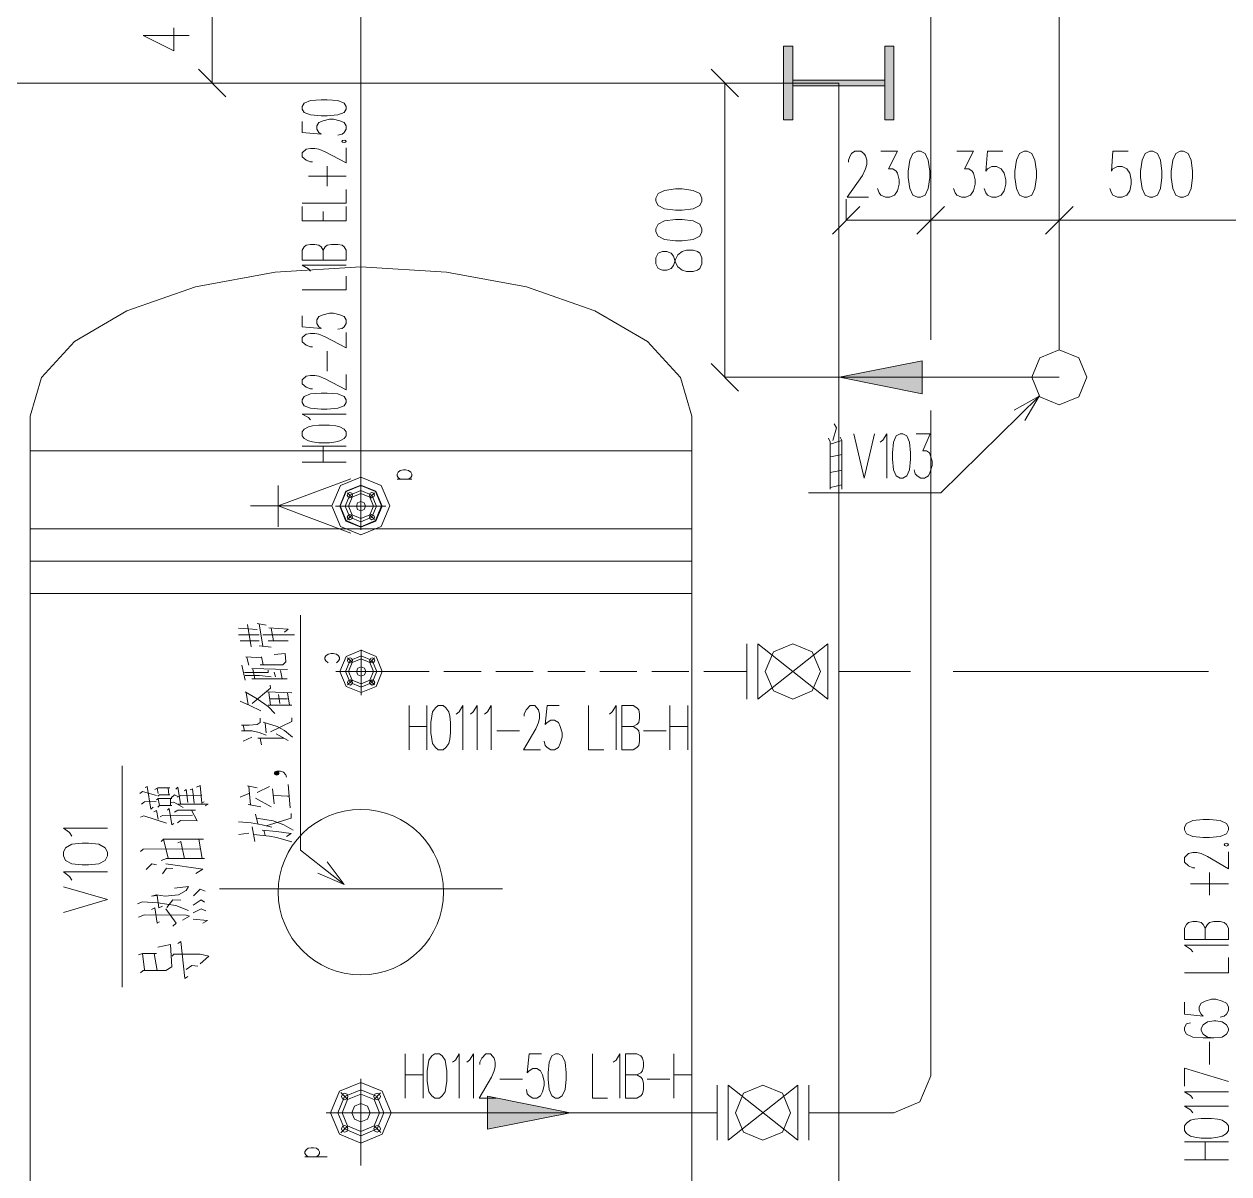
# Model space of a CAD drawing. Header units: millimetres. Extents: x 210 to 63265, y -7201 to 22496.
# Drawn here: x 25310 to 28588, y 10098 to 13224 of the extents above; entities that cross this region are included whole.
import ezdxf

# ---------------------------------------------------------------- set-up
doc = ezdxf.new("R2010")
doc.units = ezdxf.units.MM

msp = doc.modelspace()

# ---------------------------------------------------------------- hatches: boundary and pattern name
h = msp.add_hatch(color=0)
h.dxf.hatch_style = 2
h.paths.add_polyline_path([(27401.4, 12963.7), (27376.3, 12963.7), (27376.3, 13163.7), (27401.4, 13163.7)])
h = msp.add_hatch(color=0)
h.dxf.hatch_style = 2
h.paths.add_polyline_path([(27651.3, 12963.7), (27676.3, 12963.7), (27676.3, 13163.7), (27651.3, 13163.7)])
h = msp.add_hatch(color=0)
h.dxf.hatch_style = 2
h.paths.add_polyline_path([(27401.4, 13071.2), (27651.3, 13071.2), (27651.3, 13056.2), (27401.4, 13056.2)])
h = msp.add_hatch(color=0)
h.dxf.hatch_style = 2
h.paths.add_polyline_path([(27528, 12263.7), (27752.9, 12218.8), (27752.9, 12308.6)])
h = msp.add_hatch(color=0)
h.dxf.hatch_style = 2
h.paths.add_polyline_path([(26796, 10263.8), (26571.1, 10218.9), (26571.1, 10308.9)])

# ---------------------------------------------------------------- linework, layer by layer
at = {"color": 0, "lineweight": 0}
for points in [[(27776.3, 15025.1), (27776.3, 12365.5)], [(28126.2, 12338.6), (28126.2, 14514)], [(25821.7, 13463.5), (25821.7, 13063.7)], [(26226.4, 11913.8), (26226.4, 13388.6)], [(25634.3, 13192.9), (25717.6, 13151.2), (25717.6, 13213.6)], [(25634.3, 13192.9), (25759.3, 13192.9)], [(25784.4, 13101.1), (25859.3, 13026.1)], [(27254, 13026.1), (27179, 13101.1)], [(25435.7, 13063.7), (24197.6, 13063.7)], [(25435.7, 13063.7), (24197.6, 13063.7)], [(25585.6, 13063.7), (25822.8, 13063.7)], [(27286.3, 13063.7), (27215.5, 13063.7)], [(27216.4, 13063.7), (27216.4, 12263.7)], [(26066.5, 12958.9), (26066.5, 12929.2), (26118, 12924.7), (26112.3, 12929.2), (26106.5, 12938.3), (26106.5, 12947.4), (26112.3, 12956.7), (26123.5, 12961.2), (26140.7, 12965.8), (26152.2, 12965.8), (26169.3, 12961.2), (26180.8, 12956.7), (26186.5, 12947.4), (26186.5, 12938.3), (26180.8, 12929.2), (26175.1, 12924.7), (26163.6, 12922.4)], [(26095.1, 12849.2), (26089.4, 12849.2), (26077.9, 12853.9), (26066.5, 12863), (26066.5, 12874.4), (26077.9, 12883.6), (26089.4, 12885.9), (26100.8, 12885.9), (26112.3, 12883.6), (26129.3, 12876.6), (26186.5, 12846.9), (26186.5, 12888)], [(27553.1, 12848.3), (27553.1, 12854.4), (27557.2, 12866.2), (27561.3, 12872.1), (27569.7, 12878.2), (27586.3, 12878.2), (27594.8, 12872.1), (27598.9, 12866.2), (27603, 12854.4), (27603, 12842.4), (27598.9, 12830.6), (27590.5, 12812.7), (27549, 12753.1), (27607.3, 12753.1)], [(27640.6, 12878.2), (27686.4, 12878.2), (27661.3, 12830.6), (27673.8, 12830.6), (27682.2, 12824.5), (27686.4, 12818.6), (27690.5, 12800.7), (27690.5, 12788.9), (27686.4, 12771), (27678.1, 12759), (27665.6, 12753.1), (27653.1, 12753.1), (27640.6, 12759), (27636.4, 12765.1), (27632.1, 12776.9)], [(27847.2, 12878.2), (27893, 12878.2), (27867.9, 12830.6), (27880.4, 12830.6), (27888.9, 12824.5), (27893, 12818.6), (27897.1, 12800.7), (27897.1, 12788.9), (27893, 12771), (27884.7, 12759), (27872.2, 12753.1), (27859.7, 12753.1), (27847.2, 12759), (27843.1, 12765.1), (27838.8, 12776.9)], [(27972.2, 12878.2), (27930.5, 12878.2), (27926.2, 12824.5), (27930.5, 12830.6), (27943.1, 12836.5), (27955.4, 12836.5), (27967.9, 12830.6), (27976.3, 12818.6), (27980.5, 12800.7), (27980.5, 12788.9), (27976.3, 12771), (27967.9, 12759), (27955.4, 12753.1), (27943.1, 12753.1), (27930.5, 12759), (27926.2, 12765.1), (27922.1, 12776.9)], [(28313.7, 12878.2), (28272, 12878.2), (28267.9, 12824.5), (28272, 12830.6), (28284.6, 12836.5), (28297.1, 12836.5), (28309.6, 12830.6), (28318, 12818.6), (28322.1, 12800.7), (28322.1, 12788.9), (28318, 12771), (28309.6, 12759), (28297.1, 12753.1), (28284.6, 12753.1), (28272, 12759), (28267.9, 12765.1), (28263.8, 12776.9)], [(26135, 12783), (26135, 12837.8)], [(28126.2, 12844.7), (28126.2, 12689.6)], [(28126.2, 12844.7), (28126.2, 12689.6)], [(26083.6, 12810.4), (26186.5, 12810.4)], [(26066.5, 12737.2), (26186.5, 12737.2), (26186.5, 12773.9)], [(26186.5, 12689.3), (26066.5, 12689.3), (26066.5, 12728.1)], [(26186.5, 12689.3), (26186.5, 12728.1)], [(27583.8, 12728.1), (27508.9, 12653.1)], [(27546.5, 12748.3), (27546.5, 12689.6)], [(27738.8, 12653.1), (27813.9, 12728.1)], [(27813.9, 12728.1), (27738.8, 12653.1)], [(27776.3, 12748.3), (27776.3, 12689.6)], [(27776.3, 12748.3), (27776.3, 12689.6)], [(28088.9, 12653.1), (28163.8, 12728.1)], [(28163.8, 12728.1), (28088.9, 12653.1)], [(26123.5, 12689.3), (26123.5, 12714.3)], [(27546.5, 12690.7), (27776.3, 12690.7)], [(27776.3, 12690.7), (28126.2, 12690.7)], [(28126.2, 12690.7), (28626.3, 12690.7)], [(26186.5, 12581.8), (26066.5, 12581.8), (26066.5, 12609.3), (26072.2, 12618.4), (26077.9, 12622.9), (26089.4, 12625.2), (26100.8, 12625.2), (26112.3, 12622.9), (26118, 12618.4), (26123.5, 12609.3), (26123.5, 12581.8)], [(26123.5, 12609.3), (26129.3, 12618.4), (26135, 12622.9), (26146.4, 12625.2), (26163.6, 12625.2), (26175.1, 12622.9), (26180.8, 12618.4), (26186.5, 12609.3), (26186.5, 12581.8)], [(25326.6, 12157.8), (25357.2, 12262.8), (25447.1, 12360.6), (25590.1, 12444.7), (25776.5, 12509.3), (25993.5, 12549.9), (26226.4, 12563.7), (26459.3, 12549.9), (26676.5, 12509.3), (26862.7, 12444.7), (27005.8, 12360.6), (27095.6, 12262.8), (27126.4, 12157.8)], [(26089.4, 12552.1), (26083.6, 12559), (26066.5, 12568.2), (26186.5, 12568.2)], [(26066.5, 12501.8), (26186.5, 12501.8), (26186.5, 12538.5)], [(26066.5, 12431), (26066.5, 12401.3), (26118, 12396.8), (26112.3, 12401.3), (26106.5, 12410.4), (26106.5, 12419.5), (26112.3, 12428.6), (26123.5, 12433.3), (26140.7, 12437.8), (26152.2, 12437.8), (26169.3, 12433.3), (26180.8, 12428.6), (26186.5, 12419.5), (26186.5, 12410.4), (26180.8, 12401.3), (26175.1, 12396.8), (26163.6, 12394.5)], [(26095.1, 12346.3), (26089.4, 12346.3), (26077.9, 12351), (26066.5, 12360.1), (26066.5, 12371.6), (26077.9, 12380.7), (26089.4, 12383), (26100.8, 12383), (26112.3, 12380.7), (26129.3, 12373.9), (26186.5, 12344.2), (26186.5, 12385.3)], [(26135, 12280.1), (26135, 12335.1)], [(27179, 12301.3), (27254, 12226.1)], [(26095.1, 12232.2), (26089.4, 12232.2), (26077.9, 12236.7), (26066.5, 12245.8), (26066.5, 12257.2), (26077.9, 12266.4), (26089.4, 12268.7), (26100.8, 12268.7), (26112.3, 12266.4), (26129.3, 12259.6), (26186.5, 12229.9), (26186.5, 12271)], [(27524.6, 12263.7), (27215.5, 12263.7)], [(27528, 12263.7), (28126.2, 12263.7)], [(28003.7, 12174.4), (28071.3, 12212.7)], [(28071.3, 12212.7), (28017.8, 12160.1)], [(28071.3, 12212.7), (28032, 12145.8)], [(26089.4, 12147.6), (26083.6, 12154.4), (26066.5, 12163.5), (26186.5, 12163.5)], [(27776.3, 12173.3), (27776.3, 10363.8)], [(28017.8, 12160.1), (27804.2, 11949.7)], [(25326.6, 9569.9), (25326.6, 12157.8)], [(27126.4, 9569.9), (27126.4, 12157.8)], [(27514.1, 12137.2), (27520.5, 12126.1), (27509.8, 12091.4)], [(27502.8, 12088.4), (27498.5, 12097.9)], [(27534.6, 12091.4), (27530.4, 12100.9)], [(27567, 12109.7), (27595.3, 11989.8), (27623.6, 12109.7)], [(27638.9, 12086.9), (27646.6, 12092.7), (27657, 12109.7), (27657, 11989.8)], [(27736.6, 12109.7), (27775.3, 12109.7), (27754.7, 12064), (27765.1, 12064), (27772.8, 12058.3), (27775.3, 12052.6), (27780.4, 12035.4), (27780.4, 12024), (27775.3, 12007), (27770.1, 11995.5), (27759.9, 11989.8), (27749.5, 11989.8), (27739.3, 11995.5), (27734.1, 12001.3), (27731.6, 12012.5)], [(27126.4, 12063.7), (25326.6, 12063.7)], [(26066.5, 12076.7), (26186.5, 12076.7)], [(26123.5, 12033.3), (26123.5, 12076.7)], [(27534.6, 12091.4), (27502.8, 12082.1)], [(27502.8, 12088.4), (27502.8, 11959.2)], [(27534.6, 12091.4), (27534.6, 11959.2)], [(26186.5, 12033.3), (26066.5, 12033.3)], [(27503.5, 12047.4), (27535.4, 12053.7)], [(26356.3, 11986.6), (26362, 11991.2), (26364.9, 11995.9), (26364.9, 12000.7), (26362, 12005.4), (26356.3, 12010.2), (26347.7, 12011.6), (26342, 12011.6), (26333.4, 12010.2), (26327.7, 12005.4), (26324.8, 12000.7), (26324.8, 11995.9), (26327.7, 11991.2), (26333.4, 11986.6)], [(27535.4, 12011.1), (27502.8, 12004.8)], [(26001.4, 11913.8), (26198.7, 11987.5)], [(26001.4, 11857.4), (26001.4, 11969.9)], [(26226.4, 11848.8), (26226.4, 11972.4)], [(26364.9, 11986.6), (26324.8, 11986.6)], [(27503.5, 11963.9), (27534.6, 11971.7)], [(26202.1, 11937.7), (26189.9, 11949.9)], [(26250.7, 11937.7), (26263.1, 11949.9)], [(27804.2, 11949.7), (27443.8, 11949.7)], [(26147.5, 11913.8), (25926.4, 11913.8)], [(26001.4, 11913.8), (26198.7, 11839.9)], [(26157.7, 11913.4), (26294, 11913.4)], [(26202.1, 11889.1), (26189.9, 11876.7)], [(26250.7, 11889.1), (26263.1, 11876.7)], [(25326.6, 11851.2), (27126.4, 11851.2)], [(27126.4, 11763.7), (25326.6, 11763.7)], [(25326.6, 11676.2), (27126.4, 11676.2)], [(26062.5, 10977.6), (26062.5, 11617.2)], [(25893.1, 11581.4), (25944.3, 11577.5)], [(25927.8, 11531.1), (25918, 11591.9)], [(25944.3, 11594.6), (25969.2, 11589.4)], [(25959.3, 11532.6), (25949.3, 11593.4)], [(25975.8, 11582.8), (26028.7, 11578.7), (26018.9, 11570.8)], [(25989, 11547), (25982.4, 11581.4)], [(25893.1, 11563), (25949.3, 11563)], [(25898.1, 11547), (25949.3, 11547)], [(25959.3, 11563), (26045.4, 11563)], [(25974.2, 11547), (26028.7, 11547)], [(27276.3, 11388.7), (27276.3, 11538.8)], [(27306.4, 11388.7), (27306.4, 11538.8)], [(27306.4, 11538.8), (27496.4, 11388.7)], [(27496.4, 11538.8), (27306.4, 11388.7)], [(27496.4, 11388.7), (27496.4, 11538.8)], [(27526.4, 11388.7), (27526.4, 11538.8)], [(25913, 11503.4), (25955.9, 11500.7)], [(25949.3, 11533.8), (25982.4, 11529.9)], [(25955.9, 11503.4), (25960.9, 11482.1)], [(26022.1, 11490.2), (26020.5, 11512.7), (25990.6, 11510)], [(26160, 11487.6), (26165.8, 11492.3), (26168.6, 11497), (26168.6, 11501.8), (26165.8, 11506.4), (26160, 11511.1), (26151.4, 11512.7), (26145.7, 11512.7), (26137.1, 11511.1), (26131.4, 11506.4), (26128.5, 11501.8), (26128.5, 11497), (26131.4, 11492.3), (26137.1, 11487.6)], [(26226.9, 11399.3), (26226.9, 11522.9)], [(25911.4, 11439.9), (25903, 11480.9)], [(25921.2, 11480.9), (25916.2, 11502)], [(25929.4, 11471.5), (26027.1, 11468.9)], [(25952.7, 11482.1), (26013.9, 11482.1), (26022.1, 11490.2)], [(26202.6, 11488.2), (26190.4, 11500.4)], [(26251.3, 11488.2), (26263.6, 11500.4)], [(25909.6, 11461), (25974.2, 11461)], [(25911.4, 11453.1), (25950.9, 11453.1), (25982.4, 11449)], [(25929.4, 11443.8), (26025.5, 11443.8)], [(25937.7, 11443.8), (25932.8, 11470.3)], [(25974.2, 11461), (25974.2, 11467.6)], [(25994, 11449), (25990.6, 11462.2)], [(26012.3, 11443.8), (26007.3, 11466.4)], [(26158.2, 11463.9), (26294.6, 11463.9)], [(26202.6, 11439.5), (26190.4, 11427.2)], [(26251.3, 11439.5), (26263.6, 11427.2)], [(26411.9, 11463.9), (26294.6, 11463.9)], [(26553.2, 11463.9), (26452.2, 11463.9)], [(26694.6, 11463.9), (26593.7, 11463.9)], [(26836.1, 11463.9), (26735, 11463.9)], [(26977.4, 11463.9), (26876.3, 11463.9)], [(27118.7, 11463.9), (27017.8, 11463.9)], [(27276.3, 11463.9), (27159.2, 11463.9)], [(27526.4, 11463.9), (27721.8, 11463.9)], [(27837.3, 11463.9), (28531.6, 11463.9)], [(25911.4, 11408), (25944.3, 11389.6), (25974.2, 11368.3), (25992.4, 11349.9)], [(25919.6, 11373.7), (25914.6, 11405.4)], [(25931, 11376.4), (25980.8, 11418.6), (25979.2, 11426.6)], [(25972.6, 11408), (26038.7, 11405.4)], [(25980.8, 11372.3), (25975.8, 11406.8)], [(26027.1, 11405.4), (26032.1, 11372.3)], [(25898.1, 11383), (25924.6, 11371)], [(25974.2, 11372.3), (26038.7, 11372.3)], [(25979.2, 11389.6), (26027.1, 11389.6)], [(26005.6, 11376.4), (26002.2, 11401.4)], [(25924.6, 11371), (25954.3, 11356.5)], [(26357.4, 11251), (26357.4, 11371)], [(26406.2, 11371), (26406.2, 11251)], [(26486, 11348.1), (26493.7, 11353.8), (26503.9, 11371), (26503.9, 11251)], [(26524.4, 11348.1), (26532.1, 11353.8), (26542.5, 11371), (26542.5, 11251)], [(26563.1, 11348.1), (26570.8, 11353.8), (26581, 11371), (26581, 11251)], [(26671, 11342.4), (26671, 11348.1), (26676.1, 11359.6), (26686.5, 11371), (26699.4, 11371), (26709.6, 11359.6), (26712.1, 11348.1), (26712.1, 11336.7), (26709.6, 11325.2), (26701.9, 11308.2), (26668.4, 11251), (26714.8, 11251)], [(26766.1, 11371), (26732.7, 11371), (26727.7, 11319.5), (26732.7, 11325.2), (26743, 11330.9), (26753.2, 11330.9), (26763.6, 11325.2), (26768.8, 11313.8), (26773.8, 11296.8), (26773.8, 11285.3), (26768.8, 11268.1), (26763.6, 11256.7), (26753.2, 11251), (26743, 11251), (26732.7, 11256.7), (26727.7, 11262.4), (26725, 11273.9)], [(26845.9, 11371), (26845.9, 11251), (26887.1, 11251)], [(26902.4, 11348.1), (26910.1, 11353.8), (26920.5, 11371), (26920.5, 11251)], [(26935.9, 11251), (26935.9, 11371), (26966.7, 11371), (26977, 11365.3), (26982.2, 11359.6), (26984.7, 11348.1), (26984.7, 11336.7), (26982.2, 11325.2), (26977, 11319.5), (26966.7, 11313.8), (26935.9, 11313.8)], [(27067, 11251), (27067, 11371)], [(27115.9, 11371), (27115.9, 11251)], [(25901.4, 11318.1), (25922.8, 11318.1), (25944.3, 11319.3), (25952.7, 11324.7), (25952.7, 11336.7)], [(25909.6, 11302.1), (25906.4, 11318.1)], [(25960.9, 11325.9), (25999, 11314.1)], [(25969.2, 11296.9), (25965.9, 11323.4)], [(25980.8, 11299.5), (26038.7, 11327.4), (26038.7, 11337.9)], [(26040.4, 11285), (26018.9, 11303.6), (25999, 11314.1)], [(26357.4, 11313.8), (26406.2, 11313.8)], [(26966.7, 11313.8), (26977, 11308.2), (26982.2, 11302.5), (26984.7, 11291), (26984.7, 11273.9), (26982.2, 11262.4), (26977, 11256.7), (26966.7, 11251), (26935.9, 11251)], [(27067, 11313.8), (27115.9, 11313.8)], [(25901.4, 11302.1), (25931, 11302.1)], [(25906.4, 11274.4), (25929.4, 11285)], [(25929.4, 11302.1), (25949.3, 11298.2), (25969.2, 11290.3)], [(26015.5, 11282.3), (25946.1, 11282.3)], [(25952.7, 11282.3), (25955.9, 11263.9)], [(25995.6, 11294.3), (26028.7, 11275.7)], [(26596.5, 11302.5), (26658.3, 11302.5)], [(26994.9, 11302.5), (27056.6, 11302.5)], [(25577, 11207), (25577, 10605.7)], [(25999, 11192.3), (26007.3, 11192.3), (26015.5, 11189.6), (26022.1, 11183), (26023.7, 11176.4)], [(25661.3, 11095.2), (25655, 11089.6), (25645.5, 11151.3), (25639.3, 11148.1)], [(25675.4, 11131.5), (25672.2, 11146), (25665.9, 11142.6), (25673.8, 11147), (25706.9, 11147), (25702.2, 11147), (25703.9, 11128.3)], [(25722.6, 11143.6), (25728.9, 11149.2)], [(25728.9, 11149.2), (25735.3, 11103.9)], [(25768.3, 11144.7), (25762, 11141.5)], [(25768.3, 11144.7), (25773.1, 11105.2)], [(25799.7, 11109.5), (25793.5, 11105.2), (25788.8, 11153.7), (25779.3, 11149.2)], [(25918, 11152.6), (25944.3, 11147.4)], [(25926.2, 11101.1), (25921.2, 11151.3)], [(25944.3, 11134.2), (25977.4, 11151.3)], [(25990.6, 11103.7), (25985.8, 11144.7)], [(26033.7, 11093), (26028.7, 11156.7)], [(25625, 11131.5), (25632.8, 11137), (25670.8, 11126.1)], [(25637.7, 11109.5), (25669.1, 11110.5)], [(25675.4, 11117.2), (25670.8, 11115), (25675.4, 11118.4), (25711.7, 11118.4), (25708.5, 11118.4), (25708.5, 11099.6)], [(25678.6, 11128.3), (25673.8, 11125)], [(25675.4, 11117.2), (25678.6, 11099.6)], [(25678.6, 11128.3), (25706.9, 11128.3)], [(25719.6, 11128.3), (25710.1, 11120.6)], [(25719.6, 11128.3), (25728.9, 11123.8)], [(25727.5, 11121.6), (25736.8, 11126.1), (25793.5, 11127.2)], [(25751.1, 11142.6), (25746.3, 11139.3)], [(25751.1, 11142.6), (25755.7, 11107.3)], [(25898.1, 11122.2), (25921.2, 11131.5)], [(25939.5, 11119.5), (25982.4, 11095.7)], [(25989, 11126.1), (26030.3, 11124.9)], [(26027.1, 11124.9), (26030.3, 11124.9)], [(25637.7, 11109.5), (25629.8, 11102.8)], [(25670.8, 11085.3), (25662.9, 11081.9)], [(25670.8, 11085.3), (25675.4, 11062.1)], [(25678.6, 11099.6), (25673.8, 11095.2)], [(25678.6, 11099.6), (25711.7, 11099.6)], [(25718, 11050.1), (25711.7, 11046.7), (25705.3, 11090.7), (25700.6, 11086.4)], [(25718, 11108.4), (25708.5, 11107.3)], [(25718, 11108.4), (25743.2, 11094.1)], [(25719.6, 11080.8), (25728.9, 11086.4), (25776.1, 11086.4)], [(25728.9, 11102.8), (25810.8, 11102.8), (25803, 11098.6)], [(25735.3, 11058.8), (25781, 11057.8), (25765.2, 11086.4)], [(25919.6, 11102.3), (25954.3, 11095.7)], [(25969.2, 11044.2), (26037, 11065.3), (26037, 11077.3)], [(25636.1, 11071), (25626.6, 11067.6)], [(25636.1, 11071), (25697.4, 11051.1)], [(25686.5, 11072.1), (25680.1, 11068.7)], [(25686.5, 11072.1), (25768.3, 11073.2)], [(25735.3, 11058.8), (25727.5, 11052.2)], [(25893.1, 11054.7), (25927.8, 11052), (25957.5, 11046.9), (25984, 11040.2)], [(25946.1, 11049.4), (25939.5, 11075.8)], [(25942.7, 11065.3), (25987.4, 11057.4)], [(25987.4, 11057.4), (26017.1, 11046.9)], [(26017.1, 11046.9), (26042, 11032.2)], [(25439.8, 11016.1), (25434.1, 11025.6), (25417.1, 11038.1), (25536.9, 11038.1)], [(25894.7, 11020.4), (25921.2, 11024.3)], [(25937.7, 11001.8), (25931, 11041.5)], [(25934.4, 11020.4), (25977.4, 11016.3), (25997.2, 11012.3), (26038.7, 11000.5)], [(25957.5, 11032.2), (25997.2, 11028.3), (26037, 11022.9), (26023.7, 11015)], [(25965.9, 11017.7), (25962.5, 11032.2)], [(25626.6, 10973.9), (25634.4, 10980.5), (25790.4, 10981.6)], [(25689.5, 11008), (25702.2, 10956.3)], [(25689.5, 11008), (25798.3, 11008), (25785.6, 11008), (25795.1, 10955.3)], [(25736.8, 11001.4), (25728.9, 10998.2)], [(25736.8, 11001.4), (25746.3, 10954)], [(25697.4, 10955.3), (25683.3, 10949.7)], [(25697.4, 10955.3), (25801.4, 10955.3)], [(26121.7, 10930.8), (26062.5, 10977.6)], [(26134.3, 10946.5), (26180.6, 10884.1)], [(28494.8, 10930), (28489, 10930), (28477.8, 10935.2), (28466.3, 10945.4), (28466.3, 10958.3), (28477.8, 10968.5), (28489, 10971.2), (28500.5, 10971.2), (28511.9, 10968.5), (28529.1, 10960.8), (28586.2, 10927.4), (28586.2, 10973.7)], [(25439.8, 10896.6), (25434.1, 10906.1), (25417.1, 10918.6), (25536.9, 10918.6)], [(25642.3, 10925.4), (25658.1, 10941), (25670.8, 10937.6)], [(25697.4, 10928.8), (25686.5, 10913.2)], [(25796.7, 10926.5), (25696, 10941)], [(25697.4, 10928.8), (25714.8, 10927.7)], [(25796.7, 10926.5), (25777.7, 10914.5)], [(26180.6, 10884.1), (26109.4, 10915)], [(26180.6, 10884.1), (26121.7, 10930.8)], [(28534.8, 10855.4), (28534.8, 10917.2)], [(28483.5, 10886.2), (28586.2, 10886.2)], [(25417.1, 10808.6), (25536.9, 10843.3), (25417.1, 10877.8)], [(25686.5, 10825.2), (25677, 10820.7), (25672.2, 10854.9), (25656.4, 10852.8), (25670.8, 10856), (25694.4, 10852.8), (25730.5, 10856), (25751.1, 10868.1), (25757.3, 10879.1), (25719.6, 10874.8)], [(25771.5, 10853.8), (25788.8, 10871.4), (25803, 10866)], [(25841.4, 10872.8), (26611.6, 10872.8)], [(25631.4, 10837.2), (25618.7, 10831.8)], [(25631.4, 10837.2), (25673.8, 10835), (25722.6, 10827.4), (25757.3, 10814.1)], [(25678.6, 10783.2), (25672.2, 10778.9), (25665.9, 10820.7), (25656.4, 10816.3)], [(25724.2, 10778.9), (25696, 10818.6)], [(25714.8, 10842.7), (25699, 10821.8)], [(25714.8, 10842.7), (25736.8, 10841.7)], [(25791.9, 10842.7), (25769.9, 10828.4)], [(25791.9, 10818.6), (25769.9, 10807.5)], [(25791.9, 10842.7), (25801.4, 10836.1)], [(25791.9, 10818.6), (25804.6, 10813)], [(25637.7, 10802), (25621.9, 10795.3)], [(25637.7, 10802), (25751.1, 10800.9), (25760.4, 10798.7), (25741.6, 10787.6)], [(25809.2, 10786.6), (25769.9, 10789.8)], [(25809.2, 10786.6), (25796.7, 10778.9)], [(28586.2, 10734.5), (28466.3, 10734.5), (28466.3, 10765.5), (28472.1, 10775.7), (28477.8, 10780.8), (28489, 10783.5), (28500.5, 10783.5), (28511.9, 10780.8), (28517.7, 10775.7), (28523.4, 10765.5), (28523.4, 10734.5)], [(28523.4, 10765.5), (28529.1, 10775.7), (28534.8, 10780.8), (28546.3, 10783.5), (28563.5, 10783.5), (28574.9, 10780.8), (28580.6, 10775.7), (28586.2, 10765.5), (28586.2, 10734.5)], [(25724.2, 10778.9), (25714.8, 10771.2)], [(25634.4, 10651), (25696, 10651), (25711.7, 10660.8), (25708.5, 10721.4), (25673.8, 10713.8)], [(25755.7, 10634.5), (25747.9, 10629), (25736.8, 10729.1), (25728.9, 10723.8)], [(28489, 10701.2), (28483.5, 10708.9), (28466.3, 10719.1), (28586.2, 10719.1)], [(25632.8, 10697.3), (25621.9, 10692.8), (25632.8, 10697.3), (25670.8, 10697.3), (25664.3, 10697.3), (25672.2, 10651)], [(25632.8, 10697.3), (25637.7, 10652)], [(25713.2, 10689.6), (25718, 10695), (25788.8, 10695), (25812.4, 10689.6), (25788.8, 10668.7)], [(28466.3, 10644.5), (28586.2, 10644.5), (28586.2, 10685.7)], [(25751.1, 10653.1), (25766.8, 10664.2), (25782.6, 10662.1)], [(25634.4, 10651), (25626.6, 10644.3)], [(28466.3, 10564.9), (28466.3, 10531.5), (28517.7, 10526.3), (28511.9, 10531.5), (28506.2, 10541.8), (28506.2, 10552), (28511.9, 10562.2), (28523.4, 10567.4), (28540.6, 10572.6), (28552, 10572.6), (28569.2, 10567.4), (28580.6, 10562.2), (28586.2, 10552), (28586.2, 10541.8), (28580.6, 10531.5), (28574.9, 10526.3), (28563.5, 10523.8)], [(28546.3, 10467.2), (28529.1, 10469.7), (28517.7, 10477.4), (28511.9, 10487.8), (28511.9, 10492.8), (28517.7, 10503.2), (28529.1, 10510.9), (28546.3, 10513.4), (28552, 10513.4), (28569.2, 10510.9), (28580.6, 10503.2), (28586.2, 10492.8), (28586.2, 10487.8), (28580.6, 10477.4), (28569.2, 10469.7), (28546.3, 10467.2), (28517.7, 10467.2), (28489, 10469.7), (28472.1, 10477.4), (28466.3, 10487.8), (28466.3, 10495.5), (28472.1, 10505.7), (28483.5, 10508.4)], [(28534.8, 10395.1), (28534.8, 10456.9)], [(26347.3, 10303.9), (26347.3, 10423.9)], [(26396.2, 10423.9), (26396.2, 10303.9)], [(26476, 10401.1), (26483.7, 10406.8), (26493.8, 10423.9), (26493.8, 10303.9)], [(26514.4, 10401.1), (26522.1, 10406.8), (26532.5, 10423.9), (26532.5, 10303.9)], [(26550.4, 10395.3), (26550.4, 10401.1), (26555.6, 10412.5), (26565.9, 10423.9), (26578.8, 10423.9), (26589, 10412.5), (26591.5, 10401.1), (26591.5, 10389.6), (26589, 10378.2), (26581.3, 10361), (26547.9, 10303.9), (26594.2, 10303.9)], [(26717.6, 10423.9), (26684.2, 10423.9), (26679, 10372.4), (26684.2, 10378.2), (26694.4, 10383.9), (26704.8, 10383.9), (26715, 10378.2), (26720.1, 10366.7), (26725.3, 10349.5), (26725.3, 10338.1), (26720.1, 10321.1), (26715, 10309.6), (26704.8, 10303.9), (26694.4, 10303.9), (26684.2, 10309.6), (26679, 10315.4), (26676.5, 10326.8)], [(26856.5, 10423.9), (26856.5, 10303.9), (26897.6, 10303.9)], [(26913, 10401.1), (26920.7, 10406.8), (26931.1, 10423.9), (26931.1, 10303.9)], [(26946.4, 10303.9), (26946.4, 10423.9), (26977.2, 10423.9), (26987.6, 10418.2), (26992.8, 10412.5), (26995.3, 10401.1), (26995.3, 10389.6), (26992.8, 10378.2), (26987.6, 10372.4), (26977.2, 10366.7), (26946.4, 10366.7)], [(27077.6, 10303.9), (27077.6, 10423.9)], [(27126.4, 10423.9), (27126.4, 10303.9)], [(26226.4, 10120.4), (26226.4, 10356.5)], [(26347.3, 10366.7), (26396.2, 10366.7)], [(26977.2, 10366.7), (26987.6, 10361), (26992.8, 10355.3), (26995.3, 10343.8), (26995.3, 10326.8), (26992.8, 10315.4), (26987.6, 10309.6), (26977.2, 10303.9), (26946.4, 10303.9)], [(27077.6, 10366.7), (27126.4, 10366.7)], [(27676.3, 10263.8), (27747, 10293.2), (27776.3, 10363.8)], [(28466.3, 10336.1), (28466.3, 10384.9), (28586.2, 10349)], [(26604.4, 10355.3), (26666.1, 10355.3)], [(27005.5, 10355.3), (27067.2, 10355.3)], [(27195.3, 10188.9), (27195.3, 10338.8)], [(27225.2, 10188.9), (27225.2, 10338.8)], [(27415.1, 10338.8), (27225.2, 10188.9)], [(27225.2, 10338.8), (27415.1, 10188.9)], [(27415.1, 10188.9), (27415.1, 10338.8)], [(27445.2, 10188.9), (27445.2, 10338.8)], [(26189.7, 10300.7), (26171.8, 10318.6)], [(26262.9, 10300.3), (26280.2, 10317.7)], [(28489, 10302.7), (28483.5, 10310.4), (28466.3, 10320.5), (28586.2, 10320.5)], [(26132.1, 10263.8), (26323, 10263.8)], [(26226.4, 10263.8), (27195.3, 10263.8)], [(27445.2, 10263.8), (27676.3, 10263.8)], [(28489, 10264), (28483.5, 10271.7), (28466.3, 10282.1), (28586.2, 10282.1)], [(26189.7, 10227.2), (26171.7, 10208.9)], [(26263.3, 10227.2), (26280.6, 10209.8)], [(26105.6, 10143.8), (26111.4, 10148.5), (26114.2, 10153.3), (26114.2, 10157.9), (26111.4, 10162.6), (26105.6, 10167.4), (26097.2, 10168.8), (26091.5, 10168.8), (26082.9, 10167.4), (26077.2, 10162.6), (26074.3, 10157.9), (26074.3, 10153.3), (26077.2, 10148.5), (26082.9, 10143.8)], [(28466.3, 10184.4), (28586.2, 10184.4)], [(28523.4, 10135.6), (28523.4, 10184.4)], [(26134.3, 10143.8), (26074.3, 10143.8)], [(28586.2, 10135.6), (28466.3, 10135.6)]]:
    msp.add_lwpolyline(points, dxfattribs=at)
for points in [[(27401.4, 12963.7), (27376.3, 12963.7), (27376.3, 13163.7), (27401.4, 13163.7)], [(27651.3, 12963.7), (27676.3, 12963.7), (27676.3, 13163.7), (27651.3, 13163.7)], [(24926.6, 13063.7), (24926.6, 8664), (27526.4, 8664), (27526.4, 13063.7)], [(27401.4, 13071.2), (27651.3, 13071.2), (27651.3, 13056.2), (27401.4, 13056.2)], [(26135, 12975), (26118, 12975), (26089.4, 12977.3), (26072.2, 12984.1), (26066.5, 12993.2), (26066.5, 13000), (26072.2, 13009.1), (26089.4, 13016.1), (26118, 13018.4), (26135, 13018.4), (26163.6, 13016.1), (26180.8, 13009.1), (26186.5, 13000), (26186.5, 12993.2), (26180.8, 12984.1), (26163.6, 12977.3)], [(26180.8, 12901.8), (26184.9, 12903.2), (26186.5, 12905.2), (26184.9, 12907.3), (26180.8, 12908.6), (26176.5, 12907.3), (26174.9, 12905.2), (26176.5, 12903.2)], [(27740.6, 12878.2), (27728, 12872.1), (27719.6, 12854.4), (27715.5, 12824.5), (27715.5, 12806.6), (27719.6, 12776.9), (27728, 12759), (27740.6, 12753.1), (27748.8, 12753.1), (27761.3, 12759), (27769.7, 12776.9), (27773.8, 12806.6), (27773.8, 12824.5), (27769.7, 12854.4), (27761.3, 12872.1), (27748.8, 12878.2)], [(28030.5, 12878.2), (28018, 12872.1), (28009.6, 12854.4), (28005.5, 12824.5), (28005.5, 12806.6), (28009.6, 12776.9), (28018, 12759), (28030.5, 12753.1), (28038.8, 12753.1), (28051.3, 12759), (28059.7, 12776.9), (28063.8, 12806.6), (28063.8, 12824.5), (28059.7, 12854.4), (28051.3, 12872.1), (28038.8, 12878.2)], [(28372, 12878.2), (28359.7, 12872.1), (28351.3, 12854.4), (28347.2, 12824.5), (28347.2, 12806.6), (28351.3, 12776.9), (28359.7, 12759), (28372, 12753.1), (28380.5, 12753.1), (28393, 12759), (28401.2, 12776.9), (28405.5, 12806.6), (28405.5, 12824.5), (28401.2, 12854.4), (28393, 12872.1), (28380.5, 12878.2)], [(28455.4, 12878.2), (28442.9, 12872.1), (28434.7, 12854.4), (28430.4, 12824.5), (28430.4, 12806.6), (28434.7, 12776.9), (28442.9, 12759), (28455.4, 12753.1), (28463.8, 12753.1), (28476.3, 12759), (28484.6, 12776.9), (28488.7, 12806.6), (28488.7, 12824.5), (28484.6, 12854.4), (28476.3, 12872.1), (28463.8, 12878.2)], [(27028.9, 12742.8), (27035, 12730.4), (27052.7, 12722), (27082.6, 12717.9), (27100.5, 12717.9), (27130.2, 12722), (27148.1, 12730.4), (27154, 12742.8), (27154, 12751.2), (27148.1, 12763.7), (27130.2, 12771.9), (27100.5, 12776.2), (27082.6, 12776.2), (27052.7, 12771.9), (27035, 12763.7), (27028.9, 12751.2)], [(27028.9, 12659.6), (27035, 12647.1), (27052.7, 12638.6), (27082.6, 12634.5), (27100.5, 12634.5), (27130.2, 12638.6), (27148.1, 12647.1), (27154, 12659.6), (27154, 12667.8), (27148.1, 12680.3), (27130.2, 12688.7), (27100.5, 12692.9), (27082.6, 12692.9), (27052.7, 12688.7), (27035, 12680.3), (27028.9, 12667.8)], [(27028.9, 12572.1), (27035, 12559.6), (27046.8, 12555.3), (27058.8, 12555.3), (27070.6, 12559.6), (27076.7, 12567.8), (27082.6, 12584.4), (27088.5, 12597), (27100.5, 12605.4), (27112.3, 12609.5), (27130.2, 12609.5), (27142.2, 12605.4), (27148.1, 12601.3), (27154, 12588.7), (27154, 12572.1), (27148.1, 12559.6), (27142.2, 12555.3), (27130.2, 12551.2), (27112.3, 12551.2), (27100.5, 12555.3), (27088.5, 12563.7), (27082.6, 12576.2), (27076.7, 12592.9), (27070.6, 12601.3), (27058.8, 12605.4), (27046.8, 12605.4), (27035, 12601.3), (27028.9, 12588.7)], [(28051.3, 12263.7), (28073.3, 12316.8), (28126.2, 12338.6), (28179.4, 12316.8), (28201.4, 12263.7), (28179.4, 12210.7), (28126.2, 12188.7), (28073.3, 12210.7)], [(27528, 12263.7), (27752.9, 12218.8), (27752.9, 12308.6)], [(26135, 12177.3), (26118, 12177.3), (26089.4, 12179.6), (26072.2, 12186.4), (26066.5, 12195.5), (26066.5, 12202.5), (26072.2, 12211.6), (26089.4, 12218.4), (26118, 12220.8), (26135, 12220.8), (26163.6, 12218.4), (26180.8, 12211.6), (26186.5, 12202.5), (26186.5, 12195.5), (26180.8, 12186.4), (26163.6, 12179.6)], [(26140.7, 12085.9), (26112.3, 12085.9), (26095.1, 12088.2), (26083.6, 12090.5), (26072.2, 12097.3), (26066.5, 12104.1), (26066.5, 12115.6), (26072.2, 12122.4), (26083.6, 12129.3), (26095.1, 12131.7), (26112.3, 12133.8), (26140.7, 12133.8), (26157.9, 12131.7), (26169.3, 12129.3), (26180.8, 12122.4), (26186.5, 12115.6), (26186.5, 12104.1), (26180.8, 12097.3), (26169.3, 12090.5), (26157.9, 12088.2)], [(27672.4, 12041.1), (27672.4, 12058.3), (27675.1, 12086.9), (27682.8, 12104.1), (27693, 12109.7), (27700.7, 12109.7), (27711, 12104.1), (27718.7, 12086.9), (27721.2, 12058.3), (27721.2, 12041.1), (27718.7, 12012.5), (27711, 11995.5), (27700.7, 11989.8), (27693, 11989.8), (27682.8, 11995.5), (27675.1, 12012.5)], [(26226.2, 11992.5), (26170.6, 11969.4), (26147.5, 11913.8), (26170.6, 11858.1), (26226.2, 11835.1), (26282, 11858.1), (26305.1, 11913.8), (26282, 11969.4)], [(26169, 11913.4), (26185.8, 11954), (26226.4, 11970.8), (26267.2, 11954), (26284, 11913.4), (26267.2, 11872.6), (26226.4, 11855.8), (26185.8, 11872.6)], [(26226.2, 11969.9), (26186.5, 11953.5), (26170.1, 11913.8), (26186.5, 11873.9), (26226.2, 11857.4), (26266.1, 11873.9), (26282.6, 11913.8), (26266.1, 11953.5)], [(26184, 11913.4), (26196.3, 11943.5), (26226.4, 11955.8), (26256.5, 11943.5), (26269, 11913.4), (26256.5, 11883.4), (26226.4, 11870.8), (26196.3, 11883.4)], [(26189.4, 11943.5), (26191.5, 11948.3), (26196.3, 11950.4), (26201.4, 11948.3), (26203.5, 11943.5), (26201.4, 11938.5), (26196.3, 11936.3), (26191.5, 11938.5)], [(26192.4, 11913.4), (26202.4, 11937.4), (26226.4, 11947.4), (26250.6, 11937.4), (26260.4, 11913.4), (26250.6, 11889.3), (26226.4, 11879.4), (26202.4, 11889.3)], [(26249.5, 11943.5), (26251.6, 11948.3), (26256.5, 11950.4), (26261.5, 11948.3), (26263.4, 11943.5), (26261.5, 11938.5), (26256.5, 11936.3), (26251.6, 11938.5)], [(26214.1, 11913.4), (26217.6, 11922.2), (26226.4, 11925.9), (26235.3, 11922.2), (26238.9, 11913.4), (26235.3, 11904.5), (26226.4, 11900.9), (26217.6, 11904.5)], [(26189.4, 11883.4), (26191.5, 11888.2), (26196.3, 11890.3), (26201.4, 11888.2), (26203.5, 11883.4), (26201.4, 11878.4), (26196.3, 11876.4), (26191.5, 11878.4)], [(26249.5, 11883.4), (26251.6, 11888.2), (26256.5, 11890.3), (26261.5, 11888.2), (26263.4, 11883.4), (26261.5, 11878.4), (26256.5, 11876.4), (26251.6, 11878.4)], [(27326.4, 11463.9), (27348.4, 11516.8), (27401.4, 11538.8), (27454.3, 11516.8), (27476.3, 11463.9), (27454.3, 11410.7), (27401.4, 11388.7), (27348.4, 11410.7)], [(26169.5, 11463.9), (26186.3, 11504.5), (26226.9, 11521.3), (26267.7, 11504.5), (26284.5, 11463.9), (26267.7, 11423.1), (26226.9, 11406.3), (26186.3, 11423.1)], [(26184.5, 11463.9), (26196.9, 11493.9), (26226.9, 11506.3), (26257, 11493.9), (26269.5, 11463.9), (26257, 11433.8), (26226.9, 11421.3), (26196.9, 11433.8)], [(26189.9, 11493.9), (26192.1, 11498.7), (26196.9, 11500.9), (26201.9, 11498.7), (26204, 11493.9), (26201.9, 11488.9), (26196.9, 11486.8), (26192.1, 11488.9)], [(26192.9, 11463.9), (26203, 11487.8), (26226.9, 11497.8), (26251.1, 11487.8), (26260.9, 11463.9), (26251.1, 11439.7), (26226.9, 11429.9), (26203, 11439.7)], [(26214.6, 11463.9), (26218.2, 11472.6), (26226.9, 11476.2), (26235.9, 11472.6), (26239.5, 11463.9), (26235.9, 11454.9), (26226.9, 11451.3), (26218.2, 11454.9)], [(26250, 11493.9), (26252.2, 11498.7), (26257, 11500.9), (26262, 11498.7), (26264.1, 11493.9), (26262, 11488.9), (26257, 11486.8), (26252.2, 11488.9)], [(26189.9, 11433.8), (26192.1, 11438.6), (26196.9, 11440.8), (26201.9, 11438.6), (26204, 11433.8), (26201.9, 11428.8), (26196.9, 11426.6), (26192.1, 11428.8)], [(26250, 11433.8), (26252.2, 11438.6), (26257, 11440.8), (26262, 11438.6), (26264.1, 11433.8), (26262, 11428.8), (26257, 11426.6), (26252.2, 11428.8)], [(26416.6, 11296.8), (26416.6, 11325.2), (26419.1, 11342.4), (26421.6, 11353.8), (26429.3, 11365.3), (26437, 11371), (26449.8, 11371), (26457.5, 11365.3), (26465.4, 11353.8), (26467.9, 11342.4), (26470.4, 11325.2), (26470.4, 11296.8), (26467.9, 11279.6), (26465.4, 11268.1), (26457.5, 11256.7), (26449.8, 11251), (26437, 11251), (26429.3, 11256.7), (26421.6, 11268.1), (26419.1, 11279.6)], [(25997.2, 11181.7), (26002.1, 11183.4), (26003.9, 11187.1), (26002.1, 11190.9), (25997.2, 11192.3), (25992.6, 11190.9), (25990.6, 11187.1), (25992.6, 11183.4)], [(25997.2, 11191), (25994.4, 11190.3), (25992.6, 11188.4), (25992.6, 11185.9), (25994.4, 11183.9), (25997.2, 11183), (26000.3, 11183.9), (26002.1, 11185.9), (26002.1, 11188.4), (26000.3, 11190.3)], [(25997.2, 11189.6), (25994, 11187.1), (25997.2, 11184.4), (26000.6, 11187.1)], [(25997.2, 11188.4), (25995.8, 11187.6), (25995.8, 11186.4), (25997.2, 11185.7), (25998.7, 11186.4), (25998.7, 11187.6)], [(28534.8, 11012.3), (28517.7, 11012.3), (28489, 11014.8), (28472.1, 11022.5), (28466.3, 11032.9), (28466.3, 11040.6), (28472.1, 11050.8), (28489, 11058.5), (28517.7, 11061.2), (28534.8, 11061.2), (28563.5, 11058.5), (28580.6, 11050.8), (28586.2, 11040.6), (28586.2, 11032.9), (28580.6, 11022.5), (28563.5, 11014.8)], [(25485.6, 10937.6), (25468.4, 10937.6), (25439.8, 10940.6), (25422.6, 10950.1), (25417.1, 10962.6), (25417.1, 10972.1), (25422.6, 10984.6), (25439.8, 10994.1), (25468.4, 10997.1), (25485.6, 10997.1), (25514, 10994.1), (25531.2, 10984.6), (25536.9, 10972.1), (25536.9, 10962.6), (25531.2, 10950.1), (25514, 10940.6)], [(25683.3, 11001.4), (25689.5, 11008)], [(28580.6, 10989.1), (28584.8, 10990.7), (28586.4, 10993), (28584.8, 10995.3), (28580.6, 10996.8), (28576.3, 10995.3), (28574.7, 10993), (28576.3, 10990.7)], [(26406.5, 10349.5), (26406.5, 10378.2), (26409.1, 10395.3), (26411.6, 10406.8), (26419.2, 10418.2), (26427.1, 10423.9), (26439.8, 10423.9), (26447.7, 10418.2), (26455.4, 10406.8), (26457.9, 10395.3), (26460.4, 10378.2), (26460.4, 10349.5), (26457.9, 10332.5), (26455.4, 10321.1), (26447.7, 10309.6), (26439.8, 10303.9), (26427.1, 10303.9), (26419.2, 10309.6), (26411.6, 10321.1), (26409.1, 10332.5)], [(26735.5, 10355.3), (26735.5, 10372.4), (26738.2, 10401.1), (26745.9, 10418.2), (26756.1, 10423.9), (26763.8, 10423.9), (26774.2, 10418.2), (26781.9, 10401.1), (26784.4, 10372.4), (26784.4, 10355.3), (26781.9, 10326.8), (26774.2, 10309.6), (26763.8, 10303.9), (26756.1, 10303.9), (26745.9, 10309.6), (26738.2, 10326.8)], [(26143.9, 10263.8), (26168.1, 10322.2), (26226.4, 10346.3), (26284.7, 10322.2), (26309.1, 10263.8), (26284.7, 10205.5), (26226.4, 10181.4), (26168.1, 10205.5)], [(26164, 10263.8), (26182.2, 10308), (26226.4, 10326.5), (26270.6, 10308), (26289, 10263.8), (26270.6, 10219.7), (26226.4, 10201.4), (26182.2, 10219.7)], [(27245.2, 10263.8), (27267.2, 10317), (27320.2, 10338.8), (27373.3, 10317), (27395.3, 10263.8), (27373.3, 10210.9), (27320.2, 10188.9), (27267.2, 10210.9)], [(26173.3, 10308), (26176, 10314.5), (26182.2, 10317.1), (26188.7, 10314.5), (26191.3, 10308), (26188.7, 10301.8), (26182.2, 10299.1), (26176, 10301.8)], [(26175.4, 10263.8), (26190.4, 10300), (26226.4, 10314.8), (26262.5, 10300), (26277.4, 10263.8), (26262.5, 10227.9), (26226.4, 10212.9), (26190.4, 10227.9)], [(26261.6, 10308), (26264.3, 10314.5), (26270.6, 10317.1), (26277, 10314.5), (26279.7, 10308), (26277, 10301.8), (26270.6, 10299.1), (26264.3, 10301.8)], [(26796, 10263.8), (26571.1, 10218.9), (26571.1, 10308.9)], [(26201.5, 10263.8), (26208.9, 10281.5), (26226.4, 10288.9), (26244.1, 10281.5), (26251.4, 10263.8), (26244.1, 10246.1), (26226.4, 10239), (26208.9, 10246.1)], [(26173.3, 10219.7), (26176, 10226.1), (26182.2, 10228.8), (26188.7, 10226.1), (26191.3, 10219.7), (26188.7, 10213.4), (26182.2, 10210.7), (26176, 10213.4)], [(26261.6, 10219.7), (26264.3, 10226.1), (26270.6, 10228.8), (26277, 10226.1), (26279.7, 10219.7), (26277, 10213.4), (26270.6, 10210.7), (26264.3, 10213.4)], [(28540.6, 10194.6), (28511.9, 10194.6), (28494.8, 10197.3), (28483.5, 10199.8), (28472.1, 10207.5), (28466.3, 10215.2), (28466.3, 10228.1), (28472.1, 10235.8), (28483.5, 10243.4), (28494.8, 10246.1), (28511.9, 10248.6), (28540.6, 10248.6), (28557.7, 10246.1), (28569.2, 10243.4), (28580.6, 10235.8), (28586.2, 10228.1), (28586.2, 10215.2), (28580.6, 10207.5), (28569.2, 10199.8), (28557.7, 10197.3)]]:
    msp.add_lwpolyline(points, close=True, dxfattribs=at)
msp.add_circle((26226.5, 10863.8), 225, dxfattribs=at)

doc.saveas('drawing.dxf')
